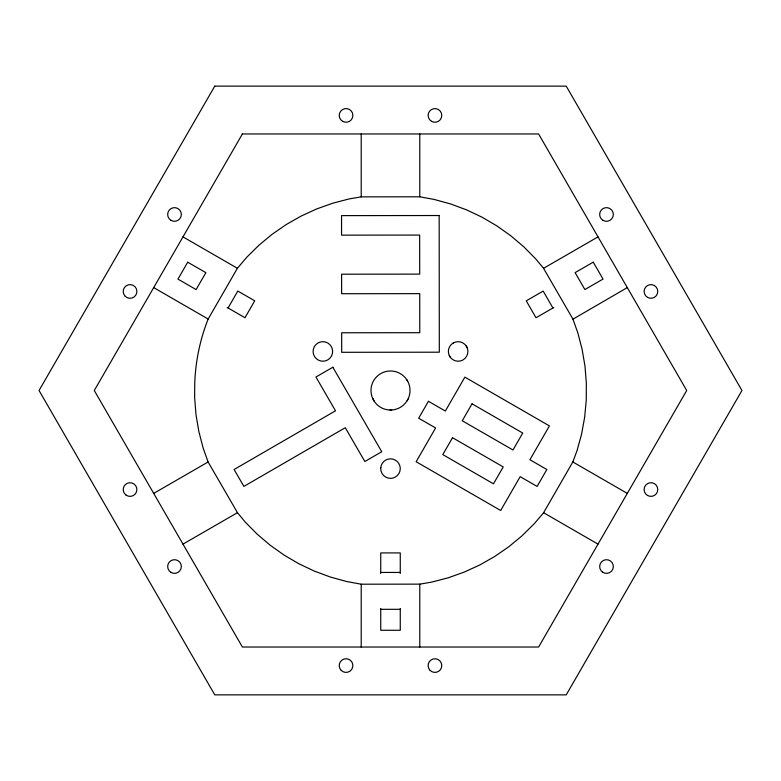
<?xml version="1.0" encoding="UTF-8"?>
<svg xmlns="http://www.w3.org/2000/svg" width="781" height="781" viewBox="0 0 781 781"><rect width="100%" height="100%" fill="white"/><g stroke="black" fill="none" stroke-linecap="round" stroke-linejoin="round"><path stroke-width="1.17" d="M208.166 319.048C200.014 339.471 195.533 361.437 194.733 383.354L194.645 397.812L196.021 414.848L198.891 431.708L203.206 448.255L208.107 461.981L237.453 512.678L245.166 521.991L257.174 534.165L270.206 545.236L284.147 555.125L298.898 563.775L314.352 571.096L330.383 577.042L346.871 581.572L361.212 584.198L419.787 584.139L431.708 582.109L448.255 577.794L464.353 572.043L479.895 564.917L494.754 556.462L508.822 546.749L521.991 535.834L534.165 523.826L543.605 512.717L572.834 461.952L577.042 450.617L581.572 434.129L584.647 417.308L586.248 400.292L586.355 383.188L584.979 366.152L582.109 349.292L577.794 332.745L572.893 319.019L543.547 268.322L535.834 259.009L523.826 246.835L510.794 235.764L496.853 225.875L482.102 217.225L466.647 209.904L450.617 203.958L434.129 199.428L419.787 196.802L361.212 196.861L349.292 198.891L332.745 203.206L316.647 208.957L301.105 216.083L286.246 224.537L272.178 234.251L259.009 245.166L246.835 257.174L237.395 268.283L208.166 319.048L153.701 287.603M407.165 400.673L407.985 399.179M228.062 307.978L237.805 291.049L254.723 300.802L244.98 317.721L227.173 307.46M153.701 493.397L208.107 461.981M543.547 268.322L598.012 236.868M553.817 307.48L536.02 317.76L526.257 300.851L543.166 291.088L552.928 307.997M182.988 544.132L237.453 512.678M627.299 287.603L572.951 319.175M390.022 410.015L391.73 409.986M380.737 572.444L400.262 572.444M380.737 609.317L400.262 609.317M182.988 236.868L237.395 268.283M572.834 461.952L627.299 493.397M543.605 512.717L598.012 544.132M466.13 345.846L466.989 347.32M450.139 357.054L449.29 355.58M406.764 379.693L407.643 381.157M374.236 401.307L371.99 396.728A19.525 19.525 0 0 1 373.015 381.821L373.835 380.327A19.525 19.525 0 0 1 389.27 371.014L390.978 370.985A19.525 19.525 0 0 1 409.879 388.147A19.525 19.525 0 0 1 395.645 409.332A19.525 19.525 0 0 1 372.605 398.32M419.787 133.971L419.787 196.802M419.787 584.139L419.787 647.029M400.262 573.469L400.262 552.919L380.737 552.919L380.737 573.469M400.262 608.516L400.262 630.267L380.737 630.267L380.737 608.516M361.212 133.971L361.212 196.861M361.212 584.198L361.212 647.029M380.777 467.751L380.737 468.6A9.762 9.762 0 0 0 390.5 478.362A9.762 9.762 0 0 0 400.262 468.6L400.223 467.751A9.762 9.762 0 0 0 390.5 458.837A9.762 9.762 0 0 0 380.777 467.751M314.46 346.481L314.06 347.233A9.762 9.762 0 0 0 318.267 360.061A9.762 9.762 0 0 0 331.271 356.419L331.671 355.667A9.762 9.762 0 0 0 328.547 343.513L327.835 343.044A9.762 9.762 0 0 0 314.46 346.481M428.427 401.297L418.675 418.216L435.603 427.959L416.146 461.737L500.67 510.491L520.166 476.664L537.113 486.426L546.856 469.508L529.918 459.755L549.424 425.909L464.871 377.135L445.346 411.04L428.427 401.297M452.521 437.702L442.788 454.601L493.475 483.81L503.218 466.911L452.521 437.702M472.036 403.806L462.264 420.783L512.98 449.993L522.743 433.055L472.036 403.806M214.775 86.135L39.05 390.5L214.775 694.865L566.225 694.865L741.95 390.5L566.225 86.135L214.775 86.135M242.393 133.971L94.286 390.5L242.393 647.029L538.607 647.029L686.714 390.5L538.607 133.971L242.393 133.971M187.713 262.201L177.961 279.12L196.109 289.575L205.872 272.657L187.713 262.201M453.253 342.996L452.541 343.455A9.762 9.762 0 0 0 449.68 356.331A9.762 9.762 0 0 0 462.264 360.295L463.016 359.904A9.762 9.762 0 0 0 466.589 346.569A9.762 9.762 0 0 0 453.253 342.996M332.843 367.236L315.944 377.018L335.498 410.816L234.105 469.498L243.887 486.397L345.28 427.715L364.844 461.512L381.743 451.73L332.843 367.236M593.257 262.162L575.109 272.637L584.881 289.546L603.03 279.071L593.257 262.162M439.166 215.527L341.541 215.624L341.561 235.149L419.661 235.071L419.709 274.121L341.609 274.199L341.629 293.724L419.729 293.646L419.768 332.696L341.668 332.774L341.688 352.299L439.312 352.202L439.166 215.527M602.581 572.131A6.834 6.834 0 0 0 613.31 567.123A6.834 6.834 0 0 0 603.615 560.338A6.834 6.834 0 0 0 602.581 572.131M171.088 572.453A6.834 6.834 0 0 0 181.338 566.528A6.834 6.834 0 0 0 171.088 560.612A6.834 6.834 0 0 0 171.088 572.453M126.131 495.144A6.834 6.834 0 0 0 136.86 490.136A6.834 6.834 0 0 0 127.166 483.351A6.834 6.834 0 0 0 126.131 495.144M647.527 495.466A6.834 6.834 0 0 0 657.778 489.541A6.834 6.834 0 0 0 647.527 483.624A6.834 6.834 0 0 0 647.527 495.466M431.532 121.338A6.834 6.834 0 0 0 441.782 115.422A6.834 6.834 0 0 0 431.532 109.506A6.834 6.834 0 0 0 431.532 121.338M342.634 121.338A6.834 6.834 0 0 0 352.885 115.422A6.834 6.834 0 0 0 342.634 109.506A6.834 6.834 0 0 0 342.634 121.338M171.088 220.388A6.834 6.834 0 0 0 181.338 214.472A6.834 6.834 0 0 0 171.088 208.547A6.834 6.834 0 0 0 171.088 220.388M125.224 296.292A6.834 6.834 0 0 0 136.655 293.226A6.834 6.834 0 0 0 128.279 284.85A6.834 6.834 0 0 0 125.224 296.292M341.219 670.41A6.834 6.834 0 0 0 352.651 667.345A6.834 6.834 0 0 0 344.284 658.979A6.834 6.834 0 0 0 341.219 670.41M430.116 670.41A6.834 6.834 0 0 0 441.548 667.345A6.834 6.834 0 0 0 433.182 658.979A6.834 6.834 0 0 0 430.116 670.41M647.527 297.376A6.834 6.834 0 0 0 657.778 291.459A6.834 6.834 0 0 0 647.527 285.534A6.834 6.834 0 0 0 647.527 297.376M603.078 220.388A6.834 6.834 0 0 0 613.329 214.472A6.834 6.834 0 0 0 603.078 208.547A6.834 6.834 0 0 0 603.078 220.388"/></g></svg>
